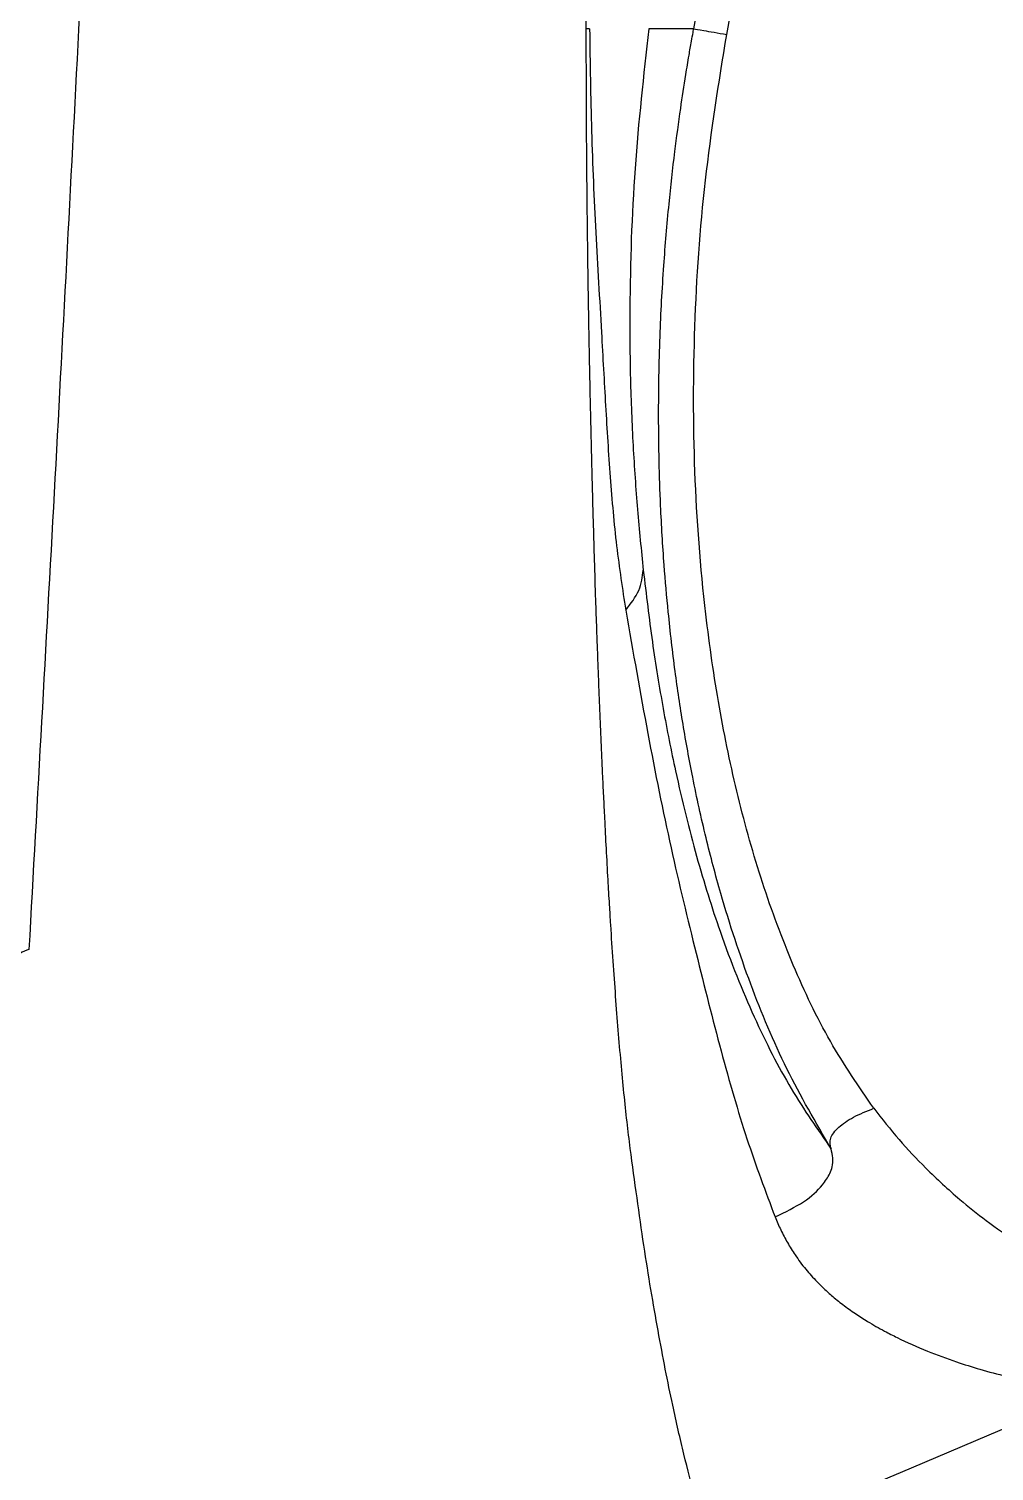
# Model space of a CAD drawing. Extents: x 943 to 1030, y 781 to 934.
# Drawn here: x 1019.73 to 1022.308, y 824.575 to 828.428 of the extents above; entities that cross this region are included whole.
import ezdxf

# ---------------------------------------------------------------- set-up
doc = ezdxf.new("R2010")
doc.units = 0
doc.header["$MEASUREMENT"] = 0
doc.layers.add('1', color=4, linetype='Continuous')

# ---------------------------------------------------------------- blocks, each defined once
blk = doc.blocks.new('AIRA')
at = {"layer": '1', "color": 3, "linetype": 'Continuous', "lineweight": 25}
for p, q in [((78.0409, 25.262), (78.0409, 26.4286)), ((78.3279, 25.262), (78.5367, 26.4006)), ((78.4159, 25.2467), (78.6241, 26.3853)), ((78.05, 25.262), (78.0409, 25.262)), ((78.3279, 25.262), (78.2079, 25.262)), ((78.3279, 25.262), (78.3281, 25.2619))]:
    blk.add_line(p, q, dxfattribs=at)
at = {"layer": '1', "color": 3, "linetype": 'Continuous', "lineweight": 25, "flags": 128}
blk.add_lwpolyline([(79.4174, 21.6335), (78.9082, 21.4177), (78.4196, 21.2107)], dxfattribs=at)
at = {"layer": '1', "color": 3, "linetype": 'Continuous', "lineweight": 25}
for points, knots in [([(77.0193, 33.0243), (77.0033, 32.579), (76.9713, 31.6886), (76.9197, 30.3703), (76.8654, 29.0669), (76.8082, 27.7799), (76.7482, 26.5092), (76.6855, 25.2562), (76.6205, 24.0191), (76.5752, 23.2081), (76.5526, 22.8026)], [0, 0, 0, 0, 0.125, 0.25, 0.374999, 0.499999, 0.624999, 0.749999, 0.874999, 1, 1, 1, 1]), ([(78.1584, 22.2716), (78.1555, 22.2949), (78.1498, 22.3414), (78.1416, 22.4187), (78.1338, 22.5005), (78.1264, 22.5869), (78.1194, 22.6773), (78.1127, 22.7712), (78.1073, 22.8534), (78.1029, 22.9263), (78.0989, 22.994), (78.0947, 23.0709), (78.0909, 23.1456), (78.0876, 23.2126), (78.0848, 23.271), (78.0822, 23.3282), (78.0798, 23.3839), (78.0774, 23.44), (78.0752, 23.4966), (78.073, 23.5535), (78.071, 23.6074), (78.0688, 23.6683), (78.0661, 23.7455), (78.0632, 23.8376), (78.0607, 23.9241), (78.0587, 23.9959), (78.0558, 24.1038), (78.0535, 24.201), (78.0516, 24.2864), (78.0511, 24.313), (78.0505, 24.3396), (78.05, 24.3663), (78.0495, 24.3931), (78.0491, 24.4111), (78.0489, 24.4214), (78.0488, 24.4264), (78.0485, 24.4444), (78.0477, 24.4882), (78.0465, 24.5602), (78.0454, 24.6399), (78.0444, 24.7133), (78.0437, 24.7759), (78.0417, 24.9581), (78.0413, 25.1205), (78.0409, 25.262)], [0, 0, 0, 0, 0.035746, 0.071442, 0.107126, 0.142811, 0.178507, 0.214225, 0.249962, 0.26928, 0.292946, 0.322021, 0.349726, 0.369739, 0.390024, 0.408364, 0.426704, 0.445045, 0.463384, 0.481719, 0.500048, 0.515163, 0.539903, 0.573392, 0.601882, 0.620662, 0.640015, 0.701605, 0.709672, 0.717738, 0.725804, 0.733871, 0.741937, 0.750004, 0.750151, 0.751297, 0.754471, 0.766466, 0.790798, 0.819245, 0.837853, 0.85646, 0.875067, 1, 1, 1, 1]), ([(78.05, 25.262), (78.0512, 25.1708), (78.0536, 24.9885), (78.0657, 24.7171), (78.0806, 24.4724), (78.0922, 24.2547), (78.1041, 24.0637), (78.1204, 23.8783), (78.1377, 23.7654), (78.1464, 23.709)], [0, 0, 0, 0, 0.166686, 0.333351, 0.500017, 0.625036, 0.75005, 0.875043, 1, 1, 1, 1]), ([(78.2079, 25.262), (78.194, 25.1376), (78.1663, 24.8888), (78.1562, 24.5762), (78.1578, 24.3262), (78.1653, 24.1473), (78.1769, 23.9763), (78.1878, 23.8695), (78.1932, 23.8161)], [0, 0, 0, 0, 0.250054, 0.500125, 0.625058, 0.749989, 0.874987, 1, 1, 1, 1]), ([(78.6948, 22.2703), (78.654, 22.3404), (78.5732, 22.4792), (78.4771, 22.7093), (78.4083, 22.9177), (78.3591, 23.1037), (78.3258, 23.2548), (78.2988, 23.4035), (78.2769, 23.5507), (78.2605, 23.6926), (78.2476, 23.8401), (78.2373, 24.0141), (78.2327, 24.2178), (78.2365, 24.432), (78.2466, 24.6214), (78.2606, 24.786), (78.2762, 24.926), (78.2916, 25.0412), (78.3047, 25.1269), (78.3146, 25.1868), (78.3211, 25.2243), (78.3252, 25.2468), (78.3271, 25.2574), (78.3277, 25.2606), (78.3278, 25.2616), (78.3279, 25.262)], [0, 0, 0, 0, 0.087285, 0.17291, 0.259484, 0.311034, 0.365641, 0.412759, 0.459244, 0.510309, 0.55056, 0.601105, 0.676274, 0.743221, 0.802277, 0.853602, 0.897264, 0.933274, 0.961608, 0.977802, 0.989652, 0.997023, 0.999052, 0.999661, 1, 1, 1, 1]), ([(78.8086, 22.3786), (78.7688, 22.4367), (78.6885, 22.5539), (78.591, 22.7589), (78.5093, 22.9784), (78.4441, 23.2096), (78.394, 23.4496), (78.3522, 23.7386), (78.3263, 24.0781), (78.3267, 24.4665), (78.3533, 24.8578), (78.395, 25.1171), (78.4159, 25.2467)], [0, 0, 0, 0, 0.08259, 0.166627, 0.250938, 0.333994, 0.416976, 0.5006, 0.625878, 0.750665, 0.875369, 1, 1, 1, 1]), ([(78.3281, 25.2619), (78.3342, 25.261), (78.3464, 25.259), (78.3927, 25.2508), (78.4159, 25.2467)], [0, 0, 0, 0, 0.500131, 1, 1, 1, 1]), ([(78.1464, 23.709), (78.1598, 23.7266), (78.1866, 23.7618), (78.191, 23.798), (78.1932, 23.8161)], [0, 0, 0, 0, 0.500001, 1, 1, 1, 1]), ([(78.1932, 23.8161), (78.201, 23.7514), (78.2165, 23.6219), (78.2457, 23.4443), (78.2842, 23.2499), (78.3345, 23.0478), (78.4044, 22.8249), (78.4881, 22.6178), (78.5867, 22.4252), (78.6588, 22.322), (78.6948, 22.2703)], [0, 0, 0, 0, 0.08332, 0.166664, 0.250005, 0.374992, 0.499986, 0.666634, 0.833314, 1, 1, 1, 1]), ([(78.1464, 23.709), (78.1659, 23.5976), (78.2048, 23.3749), (78.2662, 23.071), (78.3347, 22.7893), (78.4005, 22.5283), (78.4687, 22.2918), (78.5197, 22.1563), (78.5451, 22.0886)], [0, 0, 0, 0, 0.16665, 0.333311, 0.499985, 0.666661, 0.83332, 1, 1, 1, 1]), ([(76.5526, 22.8026), (76.5449, 22.8002), (76.5296, 22.7953), (76.495, 22.7621), (76.4503, 22.7199), (76.3949, 22.6732), (76.3301, 22.6271), (76.249, 22.5784), (76.1755, 22.5472), (76.1388, 22.5315)], [0, 0, 0, 0, 0.166681, 0.333375, 0.500064, 0.625089, 0.750097, 0.875086, 1, 1, 1, 1]), ([(78.6948, 22.2703), (78.6929, 22.2799), (78.6891, 22.2995), (78.7126, 22.3278), (78.7517, 22.3558), (78.7896, 22.371), (78.8086, 22.3786)], [0, 0, 0, 0, 0.24515, 0.499767, 0.749751, 1, 1, 1, 1]), ([(78.8086, 22.3786), (78.8308, 22.3504), (78.8752, 22.294), (78.952, 22.2128), (79.0298, 22.141), (79.1116, 22.0755), (79.1731, 22.0326), (79.2231, 22.0012), (79.2591, 21.98), (79.299, 21.9586), (79.3396, 21.9389), (79.3771, 21.9225), (79.4178, 21.9067), (79.4607, 21.8924), (79.5082, 21.8797), (79.5552, 21.8705), (79.6028, 21.8646), (79.6348, 21.8638), (79.6502, 21.8635)], [0, 0, 0, 0, 0.097713, 0.19538, 0.313055, 0.400035, 0.499951, 0.53457, 0.576196, 0.624968, 0.671254, 0.712955, 0.750003, 0.804842, 0.852037, 0.901739, 0.952594, 1, 1, 1, 1]), ([(78.395, 21.2135), (78.3879, 21.2171), (78.3736, 21.2243), (78.3526, 21.2738), (78.3286, 21.3489), (78.3016, 21.4524), (78.2683, 21.5981), (78.2325, 21.7807), (78.1944, 22.006), (78.1704, 22.183), (78.1584, 22.2716)], [0, 0, 0, 0, 0.083265, 0.166568, 0.249849, 0.374823, 0.499792, 0.666437, 0.833165, 1, 1, 1, 1]), ([(78.5451, 22.0886), (78.5723, 22.1017), (78.6267, 22.128), (78.6691, 22.1683), (78.6899, 22.2), (78.7028, 22.2319), (78.6982, 22.2541), (78.6948, 22.2703)], [0, 0, 0, 0, 0.2498103, 0.4998879, 0.6583783, 0.7502217, 1, 1, 1, 1]), ([(78.5451, 22.0886), (78.5501, 22.0768), (78.5602, 22.0529), (78.5781, 22.0191), (78.6, 21.9838), (78.6261, 21.949), (78.6514, 21.9208), (78.6747, 21.8978), (78.6974, 21.8769), (78.7262, 21.8536), (78.7584, 21.8306), (78.7954, 21.807), (78.8327, 21.7857), (78.8852, 21.7589), (78.948, 21.7309), (79.0227, 21.7031), (79.0936, 21.6808), (79.1657, 21.6613), (79.247, 21.6455), (79.3312, 21.636), (79.3897, 21.6343), (79.4174, 21.6335)], [0, 0, 0, 0, 0.038108, 0.077978, 0.119633, 0.171417, 0.220617, 0.245433, 0.279863, 0.322499, 0.366898, 0.407697, 0.461847, 0.500016, 0.586266, 0.663199, 0.722608, 0.786616, 0.859894, 0.933663, 1, 1, 1, 1])]:
    blk.add_open_spline(points, degree=3, knots=knots, dxfattribs=at)

msp = doc.modelspace()

# ---------------------------------------------------------------- block references
at = {"layer": '1'}
msp.add_blockref('AIRA', (943.1775, 803.1658), dxfattribs=at)

doc.saveas('drawing.dxf')
